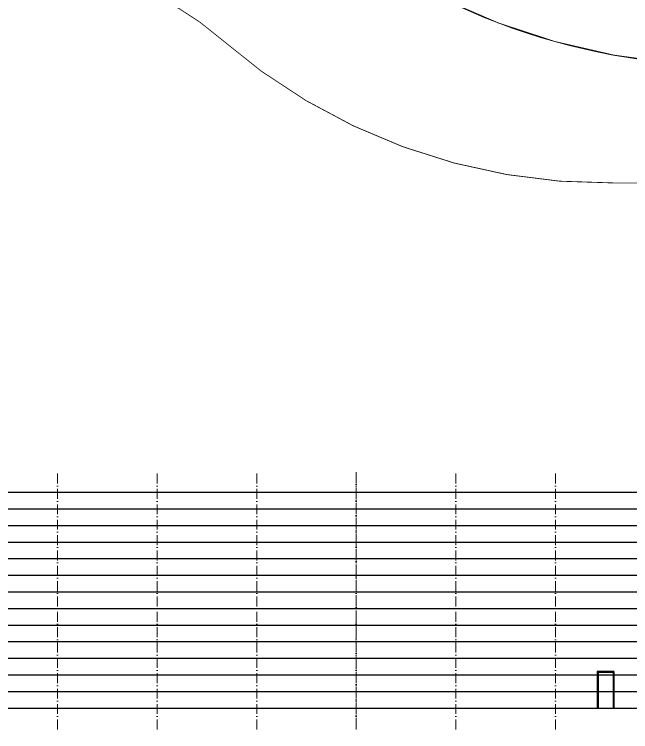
# Model space of a CAD drawing. Header units: millimetres. Extents: x 325046 to 1268204, y 1875583 to 2761998.
# Drawn here: x 787476 to 824615, y 2409279 to 2452473 of the extents above; entities that cross this region are included whole.
import ezdxf

# ---------------------------------------------------------------- set-up
doc = ezdxf.new("R2010")
doc.units = ezdxf.units.MM
doc.header["$LTSCALE"] = 100
doc.linetypes.add('ACAD_ISO10W100', pattern=[18.5, 12, -3, 0.5, -3])
doc.layers.add('FASÁDY kresba', color=7, linetype='Continuous')
doc.layers.add('Komunikace - obrys - 1.etapa', color=7, linetype='Continuous', lineweight=15, true_color=0x901be4)
doc.layers.add('Manipulační - obrys - 1. etapa', color=7, linetype='Continuous', lineweight=13, true_color=0x1a63a8)
doc.layers.add('Objekty - osy', color=5, linetype='ACAD_ISO10W100', lineweight=20)

msp = doc.modelspace()

# ---------------------------------------------------------------- hatches: boundary and pattern name
at = {"layer": 'FASÁDY kresba'}
h = msp.add_hatch(dxfattribs=at)
h.set_pattern_fill('_USER', color=256, scale=1000, angle=540, pattern_type=0)
h.set_pattern_definition([(180, (-258, -246302.6), (-4e-13, -1000), [])])
h.paths.add_polyline_path([(783758.7, 2410697.4), (783758.7, 2423701), (1018473.7, 2423697.4), (1018473.7, 2410697.4)])

# ---------------------------------------------------------------- linework, layer by layer
for p, q in [((823604.3, 2412897.4), (822603.7, 2412897.4)), ((823554.3, 2412847.4), (822653.7, 2412847.4))]:
    msp.add_line(p, q, dxfattribs=at)
at = {"layer": 'FASÁDY kresba', "ltscale": 20}
for p, q in [((822603.7, 2412897.4), (822603.7, 2410697.4)), ((822653.7, 2412847.4), (822653.7, 2410697.4)), ((823554.3, 2412847.4), (823554.3, 2410697.4)), ((823604.3, 2412897.4), (823604.3, 2410697.4))]:
    msp.add_line(p, q, dxfattribs=at)
at = {"layer": 'FASÁDY kresba', "ltscale": 20, "const_width": 50}
for points in [[(1018473.7, 2423697.4), (783758.7, 2423697.4), (783758.7, 2410697.2)], [(754078.7, 2409597.3), (765528.5, 2409597.2), (766628.6, 2410697.1), (831648.5, 2410694.5), (832748.5, 2409597.2), (909528.3, 2409594), (910628.7, 2410696.2), (922079.2, 2410696.3), (922629.2, 2410196.3), (933529.2, 2410196.3), (934079.2, 2409596.3), (993534.3, 2409596.3), (994628.5, 2410697.4), (1084409.1, 2410697.4)]]:
    msp.add_lwpolyline(points, dxfattribs=at)
at = {"layer": 'Komunikace - obrys - 1.etapa', "const_width": 50}
msp.add_lwpolyline([(683105.6, 2424627.7, -0.409908), (701103.7, 2442362.7), (756229.3, 2442362.7, 0.1823104), (779342.4, 2451080, -0.3771817), (799815.1, 2451079.1, 0.1851001), (823594.2, 2442320.1), (995603.3, 2442362.7), (995601.3, 2449363.8), (830802.7, 2449363.2, -0.1831268), (804292.9, 2459409.4, 0.3789644), (775131.9, 2459409.3, -0.1831263), (748622.2, 2449362.9), (701103.7, 2449362.7, -0.4142146), (683103.7, 2467362.7), (683287.9, 2588698.6, -0.4137746), (706988.3, 2612362.6), (1097273.7, 2612362.7), (1097273.8, 2619345.1), (706104.2, 2619344.9, 0.414219), (676103.7, 2589344.9), (676103.7, 2424627.7)], format="xyb", dxfattribs=at)
at = {"layer": 'Manipulační - obrys - 1. etapa'}
msp.add_lwpolyline([(1078473.7, 2536304.3), (1020165.4, 2469009.6), (1008323.1, 2455342.1, -0.2227545), (1001625.4, 2452363.4), (995702.1, 2452358.5), (995702.1, 2449363.8), (830802.7, 2449363.2, -0.1831287), (804292.9, 2459409.4, 0.3789665), (775131.9, 2459409.3, -0.1831282), (748622.2, 2449362.9), (705683.7, 2449362.8), (705683.7, 2470422.7), (1018473.7, 2470422.7), (1018513.7, 2494382.7), (1018473.7, 2542472.7), (1018473.7, 2542472.7), (1018473.7, 2542472.7), (1018473.7, 2542472.7), (1018578.7, 2542472.7)], format="xyb", dxfattribs=at)
at = {"layer": 'Objekty - osy', "ltscale": 0.5}
for p, q in [((790078.7, 2424817.2), (790078.7, 2409278.7)), ((796078.7, 2424817.2), (796078.7, 2409278.7)), ((802078.7, 2424817.2), (802078.7, 2409278.7)), ((808078.7, 2424903), (808078.7, 2409364.5)), ((808078.7, 2424817.2), (808078.7, 2409278.7)), ((808078.7, 2424817.2), (808078.7, 2409278.7)), ((814078.7, 2424817.2), (814078.7, 2409278.7)), ((820078.7, 2424817.2), (820078.7, 2409278.7))]:
    msp.add_line(p, q, dxfattribs=at)

doc.saveas('drawing.dxf')
